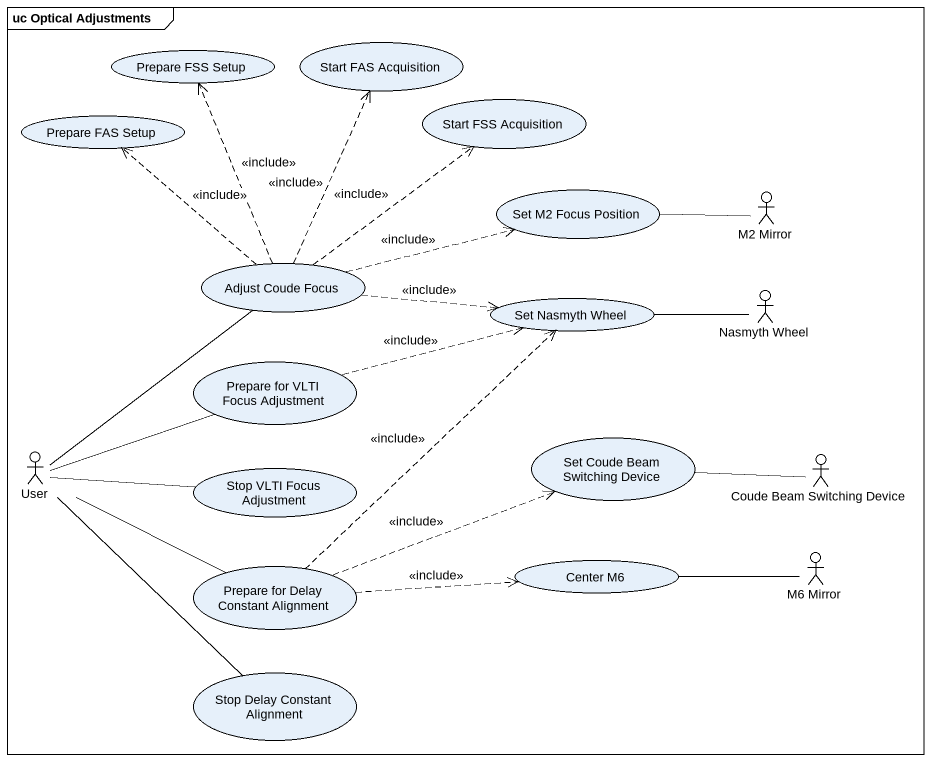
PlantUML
@startuml
mainframe uc Optical Adjustments
usecase "Prepare FSS Setup" as Prepare_FSS_Setup
usecase "Start FAS Acquisition" as Start_FAS_Acquisition
usecase "Start FSS Acquisition" as Start_FSS_Acquisition
usecase "Prepare FAS Setup" as Prepare_FAS_Setup
usecase "Set M2 Focus Position" as Set_M2_Focus_Position
actor "M2 Mirror" as M2_Mirror
usecase "Adjust Coude Focus" as Adjust_Coude_Focus
usecase "Set Nasmyth Wheel" as Set_Nasmyth_Wheel
actor "Nasmyth Wheel" as Nasmyth_Wheel
usecase "Prepare for VLTI Focus Adjustment" as Prepare_for_VLTI_Focus
actor User
usecase "Stop VLTI Focus Adjustment" as Stop_VLTI_Focus_Adjustment
usecase "Set Coude Beam Switching Device" as Set_Coude_Beam_Switching
actor "Coude Beam Switching Device" as Coude_Beam_Switching_Device
usecase "Prepare for Delay Constant Alignment" as Prepare_for_Delay_Constant
usecase "Center M6" as Center_M6
actor "M6 Mirror" as M6_Mirror
usecase "Stop Delay Constant Alignment" as Stop_Delay_Constant
M2_Mirror -left- Set_M2_Focus_Position
Adjust_Coude_Focus .up.> Prepare_FSS_Setup : <<include>>
Adjust_Coude_Focus .up.> Start_FAS_Acquisition : <<include>>
Adjust_Coude_Focus .up.> Start_FSS_Acquisition : <<include>>
Adjust_Coude_Focus .up.> Prepare_FAS_Setup : <<include>>
Adjust_Coude_Focus .right.> Set_M2_Focus_Position : <<include>>
Adjust_Coude_Focus .right.> Set_Nasmyth_Wheel : <<include>>
Nasmyth_Wheel -left- Set_Nasmyth_Wheel
Prepare_for_VLTI_Focus .right.> Set_Nasmyth_Wheel : <<include>>
User -up- Adjust_Coude_Focus
User -right- Prepare_for_VLTI_Focus
User -right- Stop_VLTI_Focus_Adjustment
User -right- Prepare_for_Delay_Constant
User -- Stop_Delay_Constant
Coude_Beam_Switching_Device -left- Set_Coude_Beam_Switching
Prepare_for_Delay_Constant .up.> Set_Nasmyth_Wheel : <<include>>
Prepare_for_Delay_Constant .right.> Set_Coude_Beam_Switching : <<include>>
Prepare_for_Delay_Constant .right.> Center_M6 : <<include>>
M6_Mirror -left- Center_M6
@enduml
